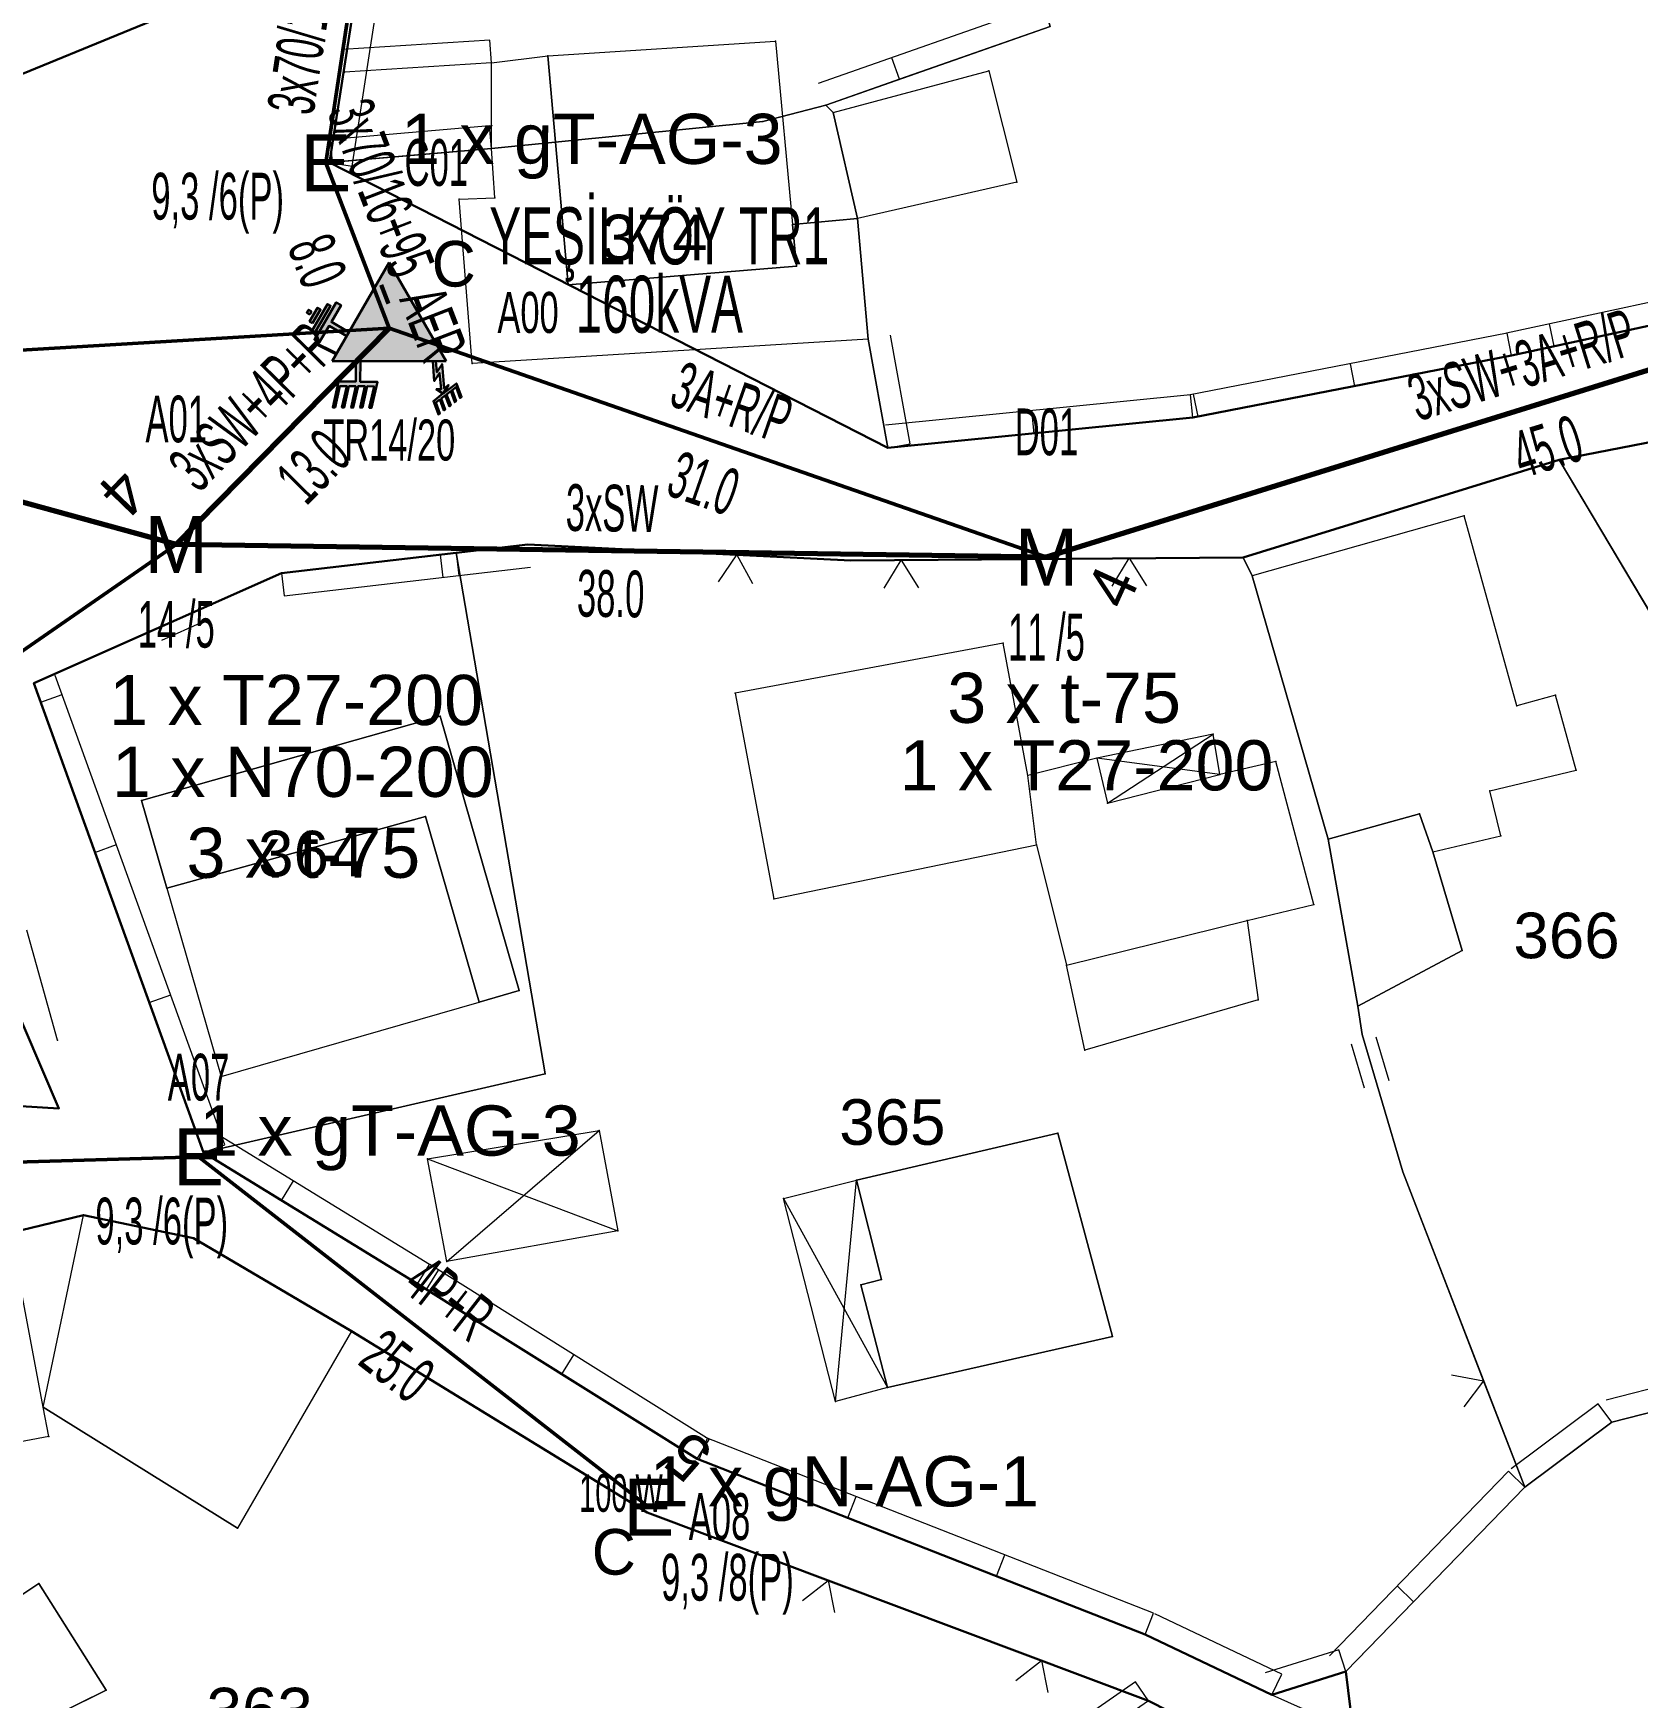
# Model space of a CAD drawing. Header units: millimetres. Extents: x 614452 to 616952, y 4151662 to 4153442.
# Drawn here: x 615632.8 to 615703.1, y 4152404.9 to 4152477.9 of the extents above; entities that cross this region are included whole.
import ezdxf
from ezdxf.enums import TextEntityAlignment as Align
from ezdxf.xclip import XClip

# ---------------------------------------------------------------- set-up
doc = ezdxf.new("R2010")
doc.units = ezdxf.units.MM
doc.header["$XCLIPFRAME"] = 2
for name, color, linetype, lineweight in [('02_ADA_ALN_YENI', 7, 'Continuous', 30), ('03_PARSEL_ALN_ESKI', 18, 'Continuous', 0), ('03_PARSEL_ALN_YENI', 171, 'Continuous', 0), ('03_PARSEL_NO_ESKI', 5, 'Continuous', 0), ('03_PARSEL_SNR_YENI', 5, 'Continuous', 0), ('04_YAPI_ALN_TSCLSIZ', 18, 'Continuous', 0), ('04_YAPI_SNR_TSCL', 232, 'Continuous', 0), ('04_YAPI_SNR_TSCLSZ', 77, 'Continuous', 0), ('06_DETAY_SNR_KROKI', 4, 'Continuous', 0), ('07_SNRTIP_GECERLI', 30, 'Continuous', 0), ('07_SNRTIP_SABIT', 18, 'Continuous', 0), ('DIREK_AG_YENI', 108, 'Continuous', 25), ('DIREK_OG_YENI', 10, 'Continuous', 25), ('HAT_AG_HAVAI_YENI', 3, 'Continuous', 50), ('HAT_OG_HAVAI_YENI', 1, 'Continuous', 70), ('NOKTA_DETAY_YENI', 171, 'Continuous', 0), ('NOKTA_PARSEL_ESKI', 6, 'Continuous', 0), ('NOKTA_PARSEL_YENI', 30, 'Continuous', 0), ('NOKTA_YAPI_TSCL', 232, 'Continuous', 0), ('NOKTA_YAPI_TSCLSIZ', 77, 'Continuous', 0), ('TRAFO_TADILAT_BYSK', 5, 'Continuous', 30), ('TRAFO_YENI', 5, 'Continuous', 30)]:
    doc.layers.add(name, color=color, linetype=linetype, lineweight=lineweight)
doc.layers.add('LAMBA_GUCU', color=4, linetype='Continuous')
doc.layers.add('Unknown_Point_Feature', color=7, linetype='Continuous')
doc.styles.add('Direk', font='B_CAD')
doc.styles.get("Standard").update_dxf_attribs({"font": 'Arial'})

# ---------------------------------------------------------------- blocks, each defined once
blk = doc.blocks.new('YENI_DIREK')
h = blk.add_hatch(color=32)
h.paths.add_polyline_path([(-3.284, -0.505), (-3.068, -0.631), (-2.641, 0.104), (-1.867, -0.346), (-1.767, -0.173), (-2.54, 0.277), (-2.112, 1.011), (-2.328, 1.137)])
h.paths.add_polyline_path([(-3.418, -0.172), (-3.289, -0.248), (-2.572, 0.984), (-2.702, 1.06)])
h.paths.add_polyline_path([(-3.495, 0.292), (-3.366, 0.217), (-3.014, 0.822), (-3.143, 0.897)])
h.paths.add_polyline_path([(-3.411, 0.735), (-3.541, 0.81), (-3.616, 0.681), (-3.487, 0.605)])
h.paths.add_polyline_path([(-1.265, -1.443), (-1.465, -1.443), (-1.471, -2.341), (-2.221, -2.335), (-2.477, -3.47), (-2.377, -3.471), (-2.166, -2.536), (-1.866, -2.538), (-2.077, -3.473), (-1.977, -3.474), (-1.766, -2.539), (-1.466, -2.541), (-1.677, -3.476), (-1.577, -3.477), (-1.366, -2.542), (-1.066, -2.544), (-1.277, -3.479), (-1.177, -3.48), (-0.966, -2.545), (-0.666, -2.547), (-0.877, -3.482), (-0.777, -3.482), (-0.522, -2.348), (-1.271, -2.342)])
at = {"layer": 'TRAFO_YENI'}
for points in [[(2.314, -1.572), (2.083, -1.921), (2.041, -1.443), (1.904, -1.443), (1.976, -2.317), (2.208, -1.963), (2.269, -2.675), (2.061, -2.675), (2.355, -2.866), (2.363, -2.86), (2.604, -2.489), (2.407, -2.628)], [(2.314, -1.572), (2.083, -1.921), (2.041, -1.443), (1.904, -1.443), (1.976, -2.317), (2.208, -1.963), (2.269, -2.675), (2.061, -2.675), (2.356, -2.866), (1.937, -3.191), (2.159, -3.786), (2.219, -3.741), (2.042, -3.262), (2.22, -3.126), (2.398, -3.603), (2.456, -3.559), (2.278, -3.08), (2.456, -2.944), (2.635, -3.424), (2.694, -3.379), (2.513, -2.899), (2.693, -2.762), (2.871, -3.241), (2.931, -3.196), (2.753, -2.717), (2.931, -2.58), (3.108, -3.06), (3.169, -3.013), (2.946, -2.418), (2.363, -2.86), (2.604, -2.489), (2.407, -2.628)], [(2.931, -2.58), (3.108, -3.06), (3.169, -3.013), (2.946, -2.418), (2.363, -2.86), (2.604, -2.489), (2.407, -2.628), (2.314, -1.572), (2.083, -1.921), (2.041, -1.443), (1.904, -1.443), (1.976, -2.317), (2.208, -1.963), (2.269, -2.675), (2.061, -2.675), (2.356, -2.866), (1.937, -3.191), (2.159, -3.786), (2.219, -3.741), (2.042, -3.262), (2.22, -3.126), (2.398, -3.603), (2.456, -3.559), (2.278, -3.08), (2.456, -2.944), (2.635, -3.424), (2.694, -3.379), (2.513, -2.899), (2.693, -2.762), (2.871, -3.241), (2.931, -3.196), (2.753, -2.717)]]:
    blk.add_hatch(color=32, dxfattribs=at).paths.add_polyline_path(points)
at = {"layer": 'TRAFO_TADILAT_BYSK', "color": 32, "flags": 128}
for points in [[(-3.487, 0.605), (-3.411, 0.735), (-3.541, 0.81), (-3.616, 0.681), (-3.487, 0.605)], [(-3.366, 0.217), (-3.014, 0.822), (-3.143, 0.897), (-3.495, 0.292), (-3.366, 0.217)], [(-3.289, -0.248), (-2.572, 0.984), (-2.702, 1.06), (-3.418, -0.172), (-3.289, -0.248)], [(-1.767, -0.173), (-2.54, 0.277), (-2.112, 1.011), (-2.328, 1.137), (-3.284, -0.505), (-3.068, -0.631), (-2.641, 0.104), (-1.867, -0.346), (-1.767, -0.173)], [(-1.265, -1.443), (-1.465, -1.443), (-1.471, -2.341), (-2.221, -2.335), (-2.477, -3.47), (-2.377, -3.471), (-2.166, -2.536), (-1.866, -2.538), (-2.077, -3.473), (-1.977, -3.474), (-1.766, -2.539), (-1.466, -2.541), (-1.677, -3.476), (-1.577, -3.477), (-1.366, -2.542), (-1.066, -2.544), (-1.277, -3.479), (-1.177, -3.48), (-0.966, -2.545), (-0.666, -2.547), (-0.877, -3.482), (-0.777, -3.482), (-0.522, -2.348), (-1.271, -2.342), (-1.265, -1.443)]]:
    blk.add_lwpolyline(points, dxfattribs=at)
at = {"layer": 'TRAFO_YENI', "linetype": 'Continuous'}
for p, q in [((-2.5, -1.443), (0, 2.887)), ((2.5, -1.443), (0, 2.887)), ((-2.5, -1.443), (2.5, -1.443))]:
    blk.add_line(p, q, dxfattribs=at)
at = {"layer": 'TRAFO_YENI', "color": 32, "flags": 128}
blk.add_lwpolyline([(1.904, -1.443), (2.041, -1.443), (2.083, -1.921), (2.314, -1.572), (2.407, -2.628), (2.604, -2.489), (2.363, -2.86), (2.946, -2.418), (3.169, -3.013), (3.108, -3.06), (2.931, -2.58), (2.753, -2.717), (2.931, -3.196), (2.871, -3.241), (2.693, -2.762), (2.513, -2.899), (2.694, -3.379), (2.635, -3.424), (2.456, -2.944), (2.278, -3.08), (2.456, -3.559), (2.398, -3.603), (2.22, -3.126), (2.042, -3.262), (2.219, -3.741), (2.159, -3.786), (1.937, -3.191), (2.356, -2.866), (2.061, -2.675), (2.269, -2.675), (2.208, -1.963), (1.976, -2.317), (1.904, -1.443)], dxfattribs=at)
at = {"layer": 'TRAFO_YENI', "linetype": 'Continuous'}
for points in [[(-2.5, -1.443), (0, -1.443), (0, 2.887)], [(0, -1.443), (0, 2.887), (2.5, -1.443)]]:
    blk.add_solid(points, dxfattribs=at)
blk = doc.blocks.new('fggg')
at = {"layer": '02_ADA_ALN_YENI', "color": 252}
for points in [[(615719.999, 4152468.644, 0), (615697.592, 4152463.791, 0), (615683.625, 4152461.067, 0), (615670.242, 4152459.745, 0), (615645.766, 4152472.255, 0), (615649.16, 4152494.053, 0), (615651.079, 4152508.913, 0), (615651.565, 4152512.278, 0), (615652.233, 4152517.445, 0), (615652.716, 4152523.051, 0), (615653.765, 4152525.838, 0), (615663.686, 4152540.415, 0), (615673.434, 4152538.188, 0), (615690.127, 4152550.379, 0), (615690.127, 4152550.379, 0), (615714.565, 4152564.032, 0)], [(615624.576, 4152534.111, 0), (615634.081, 4152535.655, 0), (615634.081, 4152535.655, 0), (615644.218, 4152549.085, 0), (615649.944, 4152553.063, 0), (615662.136, 4152543.265, 0), (615652.737, 4152529.66, 0), (615648.162, 4152523.697, 0), (615648.441, 4152520.113, 0), (615648.165, 4152514.102, 0), (615647.528, 4152505.333, 0), (615644.888, 4152494.583, 0), (615644.91, 4152494.008, 0), (615643.069, 4152483.084, 0), (615640.597, 4152480.124, 0), (615638.221, 4152478.571, 0), (615630.508, 4152475.411, 0)], [(615690.652, 4152403.466, 0), (615690.328, 4152406.083, 0), (615687.093, 4152405.071, 0), (615681.527, 4152407.713, 0), (615661.89, 4152415.417, 0), (615649.628, 4152423.086, 0), (615640.239, 4152428.84, 0), (615632.801, 4152449.425, 0), (615643.659, 4152454.245, 0), (615651.316, 4152455.136, 0), (615654.464, 4152455.502, 0), (615668.625, 4152454.806, 0), (615685.829, 4152454.937, 0), (615699.681, 4152459.213, 0), (615713.807, 4152461.967, 0)], [(615627.819, 4152444.971, 0), (615633.9, 4152430.775, 0), (615615.319, 4152431.914, 0)], [(615631.769, 4152425.322, 0), (615634.974, 4152426.1, 0), (615639.804, 4152425.082, 0), (615646.734, 4152421.012, 0), (615646.734, 4152421.012, 0), (615659.695, 4152413.065, 0), (615681.673, 4152404.806, 0), (615699.392, 4152395.792, 0), (615706.381, 4152392.057, 0), (615698.407, 4152385.638, 0), (615705.288, 4152363.435, 0), (615709.596, 4152346.868, 0), (615694.569, 4152339.524, 0), (615688.51, 4152336.218, 0), (615673.642, 4152312.089, 0), (615641.708, 4152291.593, 0), (615637.155, 4152272.789, 0), (615624.987, 4152249.288, 0)]]:
    blk.add_polyline3d(points, dxfattribs=at)
at = {"layer": '03_PARSEL_ALN_ESKI', "color": 252}
for p in [(615660.304, 4152468.968), (615645.258, 4152441.953), (615700.305, 4152438.363), (615670.742, 4152430.183)]:
    blk.add_point(p, dxfattribs=at)
at = {"layer": '03_PARSEL_ALN_YENI', "color": 252}
for points in [[(615719.999, 4152468.644, 0), (615697.592, 4152463.791, 0), (615697.592, 4152463.791, 0), (615683.625, 4152461.067, 0), (615670.242, 4152459.745, 0), (615669.388, 4152464.513, 0), (615668.911, 4152469.798, 0), (615667.847, 4152474.446, 0), (615667.526, 4152474.773, 0), (615677.363, 4152478.223, 0)], [(615627.819, 4152444.971, 0), (615633.9, 4152430.775, 0), (615615.319, 4152431.914, 0)]]:
    blk.add_polyline3d(points, dxfattribs=at)
for points in [[(615671.932, 4152493.581, 0), (615672.585, 4152490.558, 0), (615675.984, 4152482.979, 0), (615677.363, 4152478.223, 0), (615667.526, 4152474.773, 0), (615664.771, 4152474.053, 0), (615652.872, 4152472.868, 0), (615645.766, 4152472.255, 0), (615649.16, 4152494.053, 0), (615651.079, 4152508.913, 0), (615651.565, 4152512.278, 0), (615666.224, 4152507.433, 0), (615667.639, 4152504.967, 0), (615671.932, 4152493.581, 0)], [(615616.94, 4152486.214, 0), (615633.763, 4152491.246, 0), (615644.888, 4152494.583, 0), (615644.91, 4152494.008, 0), (615643.069, 4152483.084, 0), (615640.597, 4152480.124, 0), (615638.221, 4152478.571, 0), (615630.508, 4152475.411, 0), (615625.198, 4152473.12, 0), (615621.283, 4152471.455, 0), (615620.733, 4152472.993, 0), (615618.068, 4152481.794, 0), (615616.94, 4152486.214, 0)], [(615652.872, 4152472.868, 0), (615664.771, 4152474.053, 0), (615667.526, 4152474.773, 0), (615667.847, 4152474.446, 0), (615668.911, 4152469.798, 0), (615669.388, 4152464.513, 0), (615670.242, 4152459.745, 0), (615645.766, 4152472.255, 0), (615652.872, 4152472.868, 0)], [(615685.829, 4152454.937, 0), (615699.681, 4152459.213, 0), (615713.807, 4152461.967, 0), (615714.451, 4152455.996, 0), (615714.938, 4152452.365, 0), (615715.224, 4152445.931, 0), (615715.747, 4152441.881, 0), (615717.507, 4152420.984, 0), (615701.991, 4152417.017, 0), (615698.177, 4152414.171, 0), (615692.826, 4152427.995, 0), (615691.045, 4152434.021, 0), (615690.862, 4152435.262, 0), (615689.556, 4152442.584, 0), (615686.226, 4152454.131, 0), (615685.829, 4152454.937, 0)], [(615655.227, 4152432.295, 0), (615640.239, 4152428.84, 0), (615632.801, 4152449.425, 0), (615643.659, 4152454.245, 0), (615651.316, 4152455.136, 0), (615655.227, 4152432.295, 0)], [(615668.625, 4152454.806, 0), (615685.829, 4152454.937, 0), (615686.226, 4152454.131, 0), (615689.556, 4152442.584, 0), (615690.862, 4152435.262, 0), (615691.045, 4152434.021, 0), (615692.826, 4152427.995, 0), (615698.177, 4152414.171, 0), (615690.328, 4152406.083, 0), (615687.093, 4152405.071, 0), (615681.527, 4152407.713, 0), (615661.89, 4152415.417, 0), (615649.628, 4152423.086, 0), (615640.239, 4152428.84, 0), (615655.227, 4152432.295, 0), (615651.316, 4152455.136, 0), (615654.464, 4152455.502, 0), (615668.625, 4152454.806, 0)], [(615651.396, 4152382.346, 0), (615631.145, 4152394.723, 0), (615626.274, 4152400.485, 0), (615623.992, 4152404.056, 0), (615622.315, 4152406.282, 0), (615620.116, 4152413.116, 0), (615619.872, 4152414.177, 0), (615619.201, 4152421.428, 0), (615618.786, 4152422.962, 0), (615618.221, 4152426.561, 0), (615621.149, 4152423.314, 0), (615631.769, 4152425.322, 0), (615634.974, 4152426.1, 0), (615639.804, 4152425.082, 0), (615646.734, 4152421.012, 0), (615659.695, 4152413.065, 0), (615681.673, 4152404.806, 0), (615665.731, 4152393.759, 0), (615651.396, 4152382.346, 0)], [(615767.863, 4152371.646, 0), (615748.62, 4152379.494, 0), (615727.683, 4152390.422, 0), (615719.236, 4152393.699, 0), (615711.923, 4152394.33, 0), (615700.603, 4152398.979, 0), (615690.652, 4152403.466, 0), (615690.328, 4152406.083, 0), (615698.177, 4152414.171, 0), (615701.991, 4152417.017, 0), (615717.507, 4152420.984, 0), (615725.884, 4152423.171, 0), (615732.161, 4152423.386, 0), (615739.695, 4152423.645, 0), (615749.878, 4152421.024, 0), (615753.173, 4152419.849, 0), (615767.838, 4152420.401, 0), (615768.376, 4152397.336, 0), (615775.994, 4152373.46, 0), (615767.863, 4152371.646, 0)]]:
    blk.add_polyline3d(points, close=True, dxfattribs=at)
at = {"layer": '03_PARSEL_SNR_YENI', "color": 252}
for p, q in [((615677.032, 4152479.167, 0.953), (615667.195, 4152475.717, 0.953)), ((615677.363, 4152478.223, 0.953), (615670.757, 4152475.906, 0.953)), ((615670.757, 4152475.906, 0.953), (615670.427, 4152476.85, 0.953)), ((615670.757, 4152475.906, 0.953), (615667.526, 4152474.773, 0.953)), ((615652.786, 4152473.864, 0.953), (615645.68, 4152473.251, 0.953)), ((615652.872, 4152472.868, 0.953), (615652.786, 4152473.864, 0.953)), ((615645.898, 4152472.266, 0.953), (615645.812, 4152473.263, 0.953)), ((615652.872, 4152472.868, 0.953), (615645.898, 4152472.266, 0.953)), ((615645.898, 4152472.266, 0.953), (615645.766, 4152472.255, 0.953)), ((615670.242, 4152459.745, 0.953), (615669.388, 4152464.513, 0.953)), ((615671.226, 4152459.921, 0.953), (615670.372, 4152464.689, 0.953)), ((615670.242, 4152459.745, 0.953), (615671.226, 4152459.921, 0.953)), ((615691.045, 4152434.021, 0.953), (615690.862, 4152435.262, 0.953)), ((615681.103, 4152405.628, 0.953), (615665.161, 4152394.581, 0.953)), ((615681.673, 4152404.806, 0.953), (615681.103, 4152405.628, 0.953)), ((615687.093, 4152405.071, 0.953), (615690.652, 4152403.466, 0.953))]:
    blk.add_line(p, q, dxfattribs=at)
for p in [(615667.526, 4152474.773, 646.336), (615652.872, 4152472.868, 645.814), (615645.766, 4152472.255, 645.697), (615669.388, 4152464.513, 645.545), (615670.242, 4152459.745, 642.768), (615690.862, 4152435.262, 636.372), (615691.045, 4152434.021, 634.968), (615687.093, 4152405.071, 630.093)]:
    blk.add_point(p, dxfattribs=at)
at = {"layer": '04_YAPI_ALN_TSCLSIZ', "color": 252}
for points in [[(615656.224, 4152466.888, 0), (615655.341, 4152476.939, 0), (615665.319, 4152477.579, 0), (615666.074, 4152469.532, 0), (615666.245, 4152467.703, 0), (615656.224, 4152466.888, 0)], [(615668.911, 4152469.798, 0), (615669.388, 4152464.513, 0), (615652.026, 4152463.445, 0), (615651.457, 4152470.648, 0), (615653.018, 4152470.705, 0), (615652.872, 4152472.868, 0), (615652.865, 4152476.622, 0), (615655.341, 4152476.939, 0), (615656.224, 4152466.888, 0), (615666.245, 4152467.703, 0), (615666.074, 4152469.532, 0), (615668.911, 4152469.798, 0)], [(615667.847, 4152474.446, 0), (615674.674, 4152476.272, 0), (615675.903, 4152471.389, 0), (615668.911, 4152469.798, 0), (615667.847, 4152474.446, 0)], [(615715.224, 4152445.931, 0), (615708.546, 4152444.345, 0), (615699.681, 4152459.213, 0), (615713.807, 4152461.967, 0), (615714.451, 4152455.996, 0), (615714.938, 4152452.365, 0), (615715.224, 4152445.931, 0)], [(615637.524, 4152444.283, 0), (615650.612, 4152447.974, 0), (615654.075, 4152435.944, 0), (615652.323, 4152435.44, 0), (615649.967, 4152443.584, 0), (615638.633, 4152440.431, 0), (615637.524, 4152444.283, 0)], [(615694.151, 4152442.022, 0), (615695.43, 4152437.701, 0), (615690.862, 4152435.262, 0), (615689.556, 4152442.584, 0), (615693.562, 4152443.689, 0), (615694.151, 4152442.022, 0)], [(615686.484, 4152435.541, 0), (615678.885, 4152433.332, 0), (615678.089, 4152437.053, 0), (615686.007, 4152439.014, 0), (615686.484, 4152435.541, 0)], [(615680.103, 4152420.782, 0), (615670.235, 4152418.536, 0), (615669.057, 4152423.042, 0), (615669.967, 4152423.27, 0), (615668.871, 4152427.636, 0), (615677.699, 4152429.692, 0), (615680.103, 4152420.782, 0)], [(615639.804, 4152425.082, 0), (615646.734, 4152421.012, 0), (615641.732, 4152412.38, 0), (615633.215, 4152417.674, 0), (615634.974, 4152426.1, 0), (615639.804, 4152425.082, 0)], [(615626.274, 4152400.485, 0), (615624.214, 4152404.104, 0), (615633.024, 4152409.947, 0), (615635.967, 4152405.265, 0), (615626.274, 4152400.485, 0)]]:
    blk.add_polyline3d(points, close=True, dxfattribs=at)
at = {"layer": '04_YAPI_SNR_TSCL', "color": 252}
for p, q in [((615695.521, 4152456.758, 642.044), (615686.226, 4152454.131, 641.011)), ((615697.827, 4152448.427, 641.537), (615695.521, 4152456.758, 642.044)), ((615686.226, 4152454.131, 641.011), (615689.556, 4152442.584, 641.337)), ((615675.304, 4152451.186, 642.181), (615663.557, 4152448.993, 641.984)), ((615676.389, 4152445.375, 639.109), (615675.304, 4152451.186, 642.181)), ((615663.557, 4152448.993, 641.984), (615665.242, 4152439.967, 642.123)), ((615699.52, 4152448.896, 646.09), (615697.827, 4152448.427, 641.537)), ((615700.428, 4152445.616, 641.838), (615699.52, 4152448.896, 646.09)), ((615679.406, 4152446.14, 639.936), (615676.389, 4152445.375, 639.109)), ((615679.406, 4152446.14, 639.936), (615679.886, 4152444.17, 641.737)), ((615676.774, 4152442.335, 640.04), (615676.389, 4152445.375, 639.109)), ((615679.886, 4152444.17, 641.737), (615684.81, 4152445.421, 641.236)), ((615687.267, 4152445.995, 639.897), (615684.81, 4152445.421, 641.236)), ((615688.924, 4152439.726, 640.793), (615687.267, 4152445.995, 639.897)), ((615696.648, 4152444.708, 640.871), (615700.428, 4152445.616, 641.838)), ((615697.122, 4152442.736, 639.003), (615696.648, 4152444.708, 640.871)), ((615638.633, 4152440.431, 641.449), (615649.967, 4152443.584, 642.143)), ((615649.967, 4152443.584, 642.143), (615652.323, 4152435.44, 640.156)), ((615693.562, 4152443.689, 641.684), (615689.556, 4152442.584, 641.337)), ((615694.151, 4152442.022, 641.645), (615693.562, 4152443.689, 641.684)), ((615694.151, 4152442.022, 641.645), (615697.122, 4152442.736, 639.003)), ((615665.242, 4152439.967, 642.123), (615676.774, 4152442.335, 640.04)), ((615676.774, 4152442.335, 640.04), (615678.089, 4152437.053, 640.602)), ((615638.633, 4152440.431, 642.247), (615641.008, 4152432.182, 637.969)), ((615686.007, 4152439.014, 637.506), (615688.924, 4152439.726, 640.793)), ((615678.089, 4152437.053, 640.602), (615686.007, 4152439.014, 637.506)), ((615641.008, 4152432.182, 637.969), (615652.323, 4152435.44, 639.25)), ((615633.215, 4152417.674), (615631.769, 4152425.322, 638.558)), ((615633.457, 4152416.397, 639.371), (615622.679, 4152414.359, 636.567))]:
    blk.add_line(p, q, dxfattribs=at)
at = {"layer": '04_YAPI_SNR_TSCLSZ', "color": 252}
for p, q in [((615655.341, 4152476.939, 646.543), (615665.319, 4152477.579, 648.666)), ((615665.319, 4152477.579, 648.666), (615666.074, 4152469.532, 645.374)), ((615652.865, 4152476.622, 646.404), (615655.341, 4152476.939, 646.543)), ((615656.224, 4152466.888, 645.411), (615655.341, 4152476.939, 646.543)), ((615652.872, 4152472.868, 645.814), (615652.865, 4152476.622, 646.404)), ((615667.847, 4152474.446, 650.202), (615674.674, 4152476.272, 645.749)), ((615674.674, 4152476.272, 645.749), (615675.903, 4152471.389, 644.864)), ((615668.911, 4152469.798, 648.014), (615667.847, 4152474.446, 650.202)), ((615653.018, 4152470.705, 645.516), (615652.872, 4152472.868, 645.814)), ((615675.903, 4152471.389, 644.864), (615668.911, 4152469.798, 648.014)), ((615651.457, 4152470.648, 645.95), (615653.018, 4152470.705, 645.516)), ((615652.026, 4152463.445, 642.945), (615651.457, 4152470.648, 645.95)), ((615668.911, 4152469.798, 648.014), (615666.074, 4152469.532, 645.984)), ((615666.074, 4152469.532, 648.666), (615666.245, 4152467.703, 645.374)), ((615668.911, 4152469.798, 648.014), (615669.388, 4152464.513, 645.545)), ((615666.245, 4152467.703, 645.374), (615656.224, 4152466.888, 645.411)), ((615669.388, 4152464.513, 645.545), (615652.026, 4152463.445, 642.945)), ((615713.807, 4152461.967, 641.517), (615699.681, 4152459.213, 641.722)), ((615699.681, 4152459.213, 641.722), (615708.546, 4152444.345, 638.691)), ((615650.612, 4152447.974, 640.119), (615637.524, 4152444.283, 642.247)), ((615654.075, 4152435.944, 639.25), (615650.612, 4152447.974, 640.119)), ((615684.51, 4152447.193, 639.918), (615679.406, 4152446.14, 639.936)), ((615679.886, 4152444.17, 641.737), (615684.51, 4152447.193, 639.918)), ((615684.81, 4152445.421, 641.236), (615684.51, 4152447.193, 639.918)), ((615684.81, 4152445.421, 641.236), (615679.406, 4152446.14, 639.936)), ((615637.524, 4152444.283, 642.247), (615638.633, 4152440.431, 637.969)), ((615689.556, 4152442.584, 641.337), (615690.862, 4152435.262, 636.372)), ((615695.43, 4152437.701, 636.966), (615694.151, 4152442.022, 641.645)), ((615686.007, 4152439.014, 637.506), (615686.484, 4152435.541, 636.76)), ((615690.862, 4152435.262, 636.372), (615695.43, 4152437.701, 636.966)), ((615678.885, 4152433.332, 640.6), (615678.089, 4152437.053, 640.602)), ((615652.323, 4152435.44, 637.969), (615654.075, 4152435.944, 639.25)), ((615686.484, 4152435.541, 636.76), (615678.885, 4152433.332, 640.6)), ((615650.058, 4152428.569, 639.718), (615657.587, 4152429.808, 640.201)), ((615650.914, 4152424.07, 637.255), (615657.587, 4152429.808, 640.201)), ((615657.587, 4152429.808, 640.201), (615658.402, 4152425.414, 636.169)), ((615677.699, 4152429.692, 635.964), (615668.871, 4152427.636, 635.925)), ((615680.103, 4152420.782, 634.943), (615677.699, 4152429.692, 635.964)), ((615650.058, 4152428.569, 639.718), (615658.402, 4152425.414, 636.169)), ((615650.914, 4152424.07, 637.255), (615650.058, 4152428.569, 639.718)), ((615665.671, 4152426.833, 635.102), (615668.871, 4152427.636, 635.925)), ((615667.957, 4152417.93, 634.504), (615668.871, 4152427.636, 635.925)), ((615668.871, 4152427.636, 635.925), (615669.967, 4152423.27, 637.013)), ((615667.957, 4152417.93, 634.504), (615665.671, 4152426.833, 635.102)), ((615665.671, 4152426.833, 635.102), (615670.235, 4152418.536, 635.804)), ((615633.215, 4152417.674), (615634.974, 4152426.1, 637.921)), ((615634.974, 4152426.1, 637.921), (615639.804, 4152425.082, 638.78)), ((615639.804, 4152425.082, 638.78), (615646.734, 4152421.012, 636.028)), ((615658.402, 4152425.414, 636.169), (615650.914, 4152424.07, 637.255)), ((615669.967, 4152423.27, 637.013), (615669.057, 4152423.042, 636.228)), ((615669.057, 4152423.042, 636.228), (615670.235, 4152418.536, 635.804)), ((615646.734, 4152421.012, 636.028), (615641.732, 4152412.38, 636.139)), ((615670.235, 4152418.536, 635.804), (615680.103, 4152420.782, 634.943)), ((615670.235, 4152418.536, 635.804), (615667.957, 4152417.93, 634.504)), ((615633.215, 4152417.674), (615641.732, 4152412.38, 636.139)), ((615633.457, 4152416.397, 639.371), (615633.215, 4152417.674)), ((615633.024, 4152409.947, 636.479), (615624.214, 4152404.104, 636.764)), ((615635.967, 4152405.265, 636.096), (615633.024, 4152409.947, 636.479)), ((615626.274, 4152400.485, 639.776), (615635.967, 4152405.265, 636.096))]:
    blk.add_line(p, q, dxfattribs=at)
at = {"layer": '06_DETAY_SNR_KROKI', "color": 252}
for p, q in [((615646.754, 4152472.101, 0.953), (615650.148, 4152493.899, 0.953)), ((615645.766, 4152472.255, 0.953), (615646.843, 4152479.172, 0.953)), ((615652.802, 4152477.62, 0.953), (615646.352, 4152477.212, 0.953)), ((615652.865, 4152476.622, 0.953), (615652.802, 4152477.62, 0.953)), ((615652.865, 4152476.622, 0.953), (615646.415, 4152476.214, 0.953)), ((615645.766, 4152472.255, 0.953), (615646.754, 4152472.101, 0.953)), ((615719.787, 4152469.621, 0.953), (615697.38, 4152464.768, 0.953)), ((615699.475, 4152464.199, 0.953), (615699.263, 4152465.176, 0.953)), ((615706.316, 4152465.681, 0.953), (615699.475, 4152464.199, 0.953)), ((615697.401, 4152464.773, 0.953), (615683.434, 4152462.049, 0.953)), ((615697.592, 4152463.791, 0.953), (615697.401, 4152464.773, 0.953)), ((615697.592, 4152463.791, 0.953), (615690.721, 4152462.451, 0.953)), ((615699.475, 4152464.199, 0.953), (615697.592, 4152463.791, 0.953)), ((615690.721, 4152462.451, 0.953), (615690.53, 4152463.433, 0.953)), ((615683.851, 4152461.111, 0.953), (615683.659, 4152462.093, 0.953)), ((615690.721, 4152462.451, 0.953), (615683.851, 4152461.111, 0.953)), ((615683.527, 4152462.062, 0.953), (615670.144, 4152460.74, 0.953)), ((615676.659, 4152460.379, 0.953), (615676.561, 4152461.374, 0.953)), ((615683.625, 4152461.067, 0.953), (615683.527, 4152462.062, 0.953)), ((615683.625, 4152461.067, 0.953), (615676.659, 4152460.379, 0.953)), ((615683.851, 4152461.111, 0.953), (615683.625, 4152461.067, 0.953)), ((615676.659, 4152460.379, 0.953), (615670.242, 4152459.745, 0.953)), ((615643.659, 4152454.245, 0.953), (615650.612, 4152455.054, 0.953)), ((615650.612, 4152455.054, 0.953), (615651.316, 4152455.136, 0.953)), ((615650.612, 4152455.054, 0.953), (615650.728, 4152454.061, 0.953)), ((615651.316, 4152455.136, 0.953), (615654.464, 4152455.502, 0.953)), ((615651.316, 4152455.136, 0.953), (615651.431, 4152454.142, 0.953)), ((615658.637, 4152455.297, 0.953), (615654.464, 4152455.502, 0.953)), ((615663.631, 4152455.051, 0.953), (615658.637, 4152455.297, 0.953)), ((615662.822, 4152453.871, 0.953), (615663.631, 4152455.051, 0.953)), ((615668.625, 4152454.806, 0.953), (615663.631, 4152455.051, 0.953)), ((615663.631, 4152455.051, 0.953), (615664.32, 4152453.797, 0.953)), ((615670.829, 4152454.823, 0.953), (615668.625, 4152454.806, 0.953)), ((615670.089, 4152453.598, 0.953), (615670.829, 4152454.823, 0.953)), ((615675.829, 4152454.861, 0.953), (615670.829, 4152454.823, 0.953)), ((615670.829, 4152454.823, 0.953), (615671.589, 4152453.61, 0.953)), ((615680.829, 4152454.899, 0.953), (615675.829, 4152454.861, 0.953)), ((615680.088, 4152453.675, 0.953), (615680.829, 4152454.899, 0.953)), ((615685.829, 4152454.937, 0.953), (615680.829, 4152454.899, 0.953)), ((615680.829, 4152454.899, 0.953), (615681.588, 4152453.686, 0.953)), ((615643.659, 4152454.245, 0.953), (615639.089, 4152452.216, 0.953)), ((615643.659, 4152454.245, 0.953), (615643.775, 4152453.252, 0.953)), ((615643.775, 4152453.252, 0.953), (615651.431, 4152454.142, 0.953)), ((615651.431, 4152454.142, 0.953), (615654.58, 4152454.509, 0.953)), ((615639.089, 4152452.216, 0.953), (615632.801, 4152449.425, 0.953)), ((615640.231, 4152452.108, 0.953), (615638.403, 4152451.296, 0.953)), ((615641.179, 4152429.18, 0.953), (615633.741, 4152449.765, 0.953)), ((615633.103, 4152448.59, 0.953), (615632.801, 4152449.425, 0.953)), ((615633.103, 4152448.59, 0.953), (615634.043, 4152448.93, 0.953)), ((615635.481, 4152442.007, 0.953), (615633.103, 4152448.59, 0.953)), ((615635.481, 4152442.007, 0.953), (615636.422, 4152442.347, 0.953)), ((615637.86, 4152435.423, 0.953), (615635.481, 4152442.007, 0.953)), ((615633.842, 4152433.776, 0.953), (615632.488, 4152438.589, 0.953)), ((615637.86, 4152435.423, 0.953), (615638.801, 4152435.763, 0.953)), ((615640.239, 4152428.84, 0.953), (615637.86, 4152435.423, 0.953)), ((615691.409, 4152432.79, 0.953), (615691.045, 4152434.021, 0.953)), ((615692.232, 4152431.99, 0.953), (615691.665, 4152433.908, 0.953)), ((615691.153, 4152431.672, 0.953), (615690.586, 4152433.589, 0.953)), ((615692.826, 4152427.995, 0.953), (615691.409, 4152432.79, 0.953)), ((615650.151, 4152423.939, 0.953), (615640.762, 4152429.693, 0.953)), ((615640.239, 4152428.84, 0.953), (615641.179, 4152429.18, 0.953)), ((615643.66, 4152426.744, 0.953), (615640.239, 4152428.84, 0.953)), ((615694.567, 4152423.497, 0.953), (615692.826, 4152427.995, 0.953)), ((615643.66, 4152426.744, 0.953), (615644.182, 4152427.596, 0.953)), ((615649.628, 4152423.086, 0.953), (615643.66, 4152426.744, 0.953)), ((615649.628, 4152423.086, 0.953), (615650.151, 4152423.939, 0.953)), ((615650.02, 4152422.841, 0.953), (615650.551, 4152423.688, 0.953)), ((615662.42, 4152416.265, 0.953), (615650.158, 4152423.934, 0.953)), ((615696.372, 4152418.834, 0.953), (615694.567, 4152423.497, 0.953)), ((615650.02, 4152422.841, 0.953), (615649.628, 4152423.086, 0.953)), ((615655.955, 4152419.129, 0.953), (615650.02, 4152422.841, 0.953)), ((615717.259, 4152421.953, 0.953), (615701.743, 4152417.986, 0.953)), ((615655.955, 4152419.129, 0.953), (615656.485, 4152419.977, 0.953)), ((615661.89, 4152415.417, 0.953), (615655.955, 4152419.129, 0.953)), ((615694.965, 4152419.093, 0.953), (615696.372, 4152418.834, 0.953)), ((615696.372, 4152418.834, 0.953), (615695.506, 4152417.694, 0.953)), ((615698.177, 4152414.171, 0.953), (615696.372, 4152418.834, 0.953)), ((615701.393, 4152417.818, 0.953), (615697.579, 4152414.972, 0.953)), ((615701.991, 4152417.017, 0.953), (615701.393, 4152417.818, 0.953)), ((615701.991, 4152417.017, 0.953), (615698.177, 4152414.171, 0.953)), ((615703.943, 4152417.516, 0.953), (615701.991, 4152417.017, 0.953)), ((615661.89, 4152415.417, 0.953), (615662.42, 4152416.265, 0.953)), ((615661.978, 4152415.383, 0.953), (615662.343, 4152416.314, 0.953)), ((615681.892, 4152408.644, 0.953), (615662.255, 4152416.348, 0.953)), ((615661.978, 4152415.383, 0.953), (615661.89, 4152415.417, 0.953)), ((615668.494, 4152412.826, 0.953), (615661.978, 4152415.383, 0.953)), ((615697.459, 4152414.867, 0.953), (615689.61, 4152406.779, 0.953)), ((615698.177, 4152414.171, 0.953), (615697.459, 4152414.867, 0.953)), ((615698.177, 4152414.171, 0.953), (615693.302, 4152409.148, 0.953)), ((615668.494, 4152412.826, 0.953), (615668.859, 4152413.757, 0.953)), ((615662.951, 4152411.841, 0.953), (615659.695, 4152413.065, 0.953)), ((615675.011, 4152410.27, 0.953), (615668.494, 4152412.826, 0.953)), ((615667.632, 4152410.083, 0.953), (615662.951, 4152411.841, 0.953)), ((615675.011, 4152410.27, 0.953), (615675.376, 4152411.2, 0.953)), ((615681.527, 4152407.713, 0.953), (615675.011, 4152410.27, 0.953)), ((615666.501, 4152409.205, 0.953), (615667.632, 4152410.083, 0.953)), ((615672.312, 4152408.324, 0.953), (615667.632, 4152410.083, 0.953)), ((615667.632, 4152410.083, 0.953), (615667.905, 4152408.678, 0.953)), ((615693.302, 4152409.148, 0.953), (615692.584, 4152409.844, 0.953)), ((615693.302, 4152409.148, 0.953), (615690.328, 4152406.083, 0.953)), ((615676.993, 4152406.565, 0.953), (615672.312, 4152408.324, 0.953)), ((615681.527, 4152407.713, 0.953), (615681.892, 4152408.644, 0.953)), ((615687.522, 4152405.974, 0.953), (615681.956, 4152408.616, 0.953)), ((615687.093, 4152405.071, 0.953), (615681.527, 4152407.713, 0.953)), ((615690.029, 4152407.037, 0.953), (615686.794, 4152406.025, 0.953)), ((615690.328, 4152406.083, 0.953), (615690.029, 4152407.037, 0.953)), ((615675.862, 4152405.688, 0.953), (615676.993, 4152406.565, 0.953)), ((615681.673, 4152404.806, 0.953), (615676.993, 4152406.565, 0.953)), ((615676.993, 4152406.565, 0.953), (615677.266, 4152405.16, 0.953)), ((615690.328, 4152406.083, 0.953), (615687.093, 4152405.071, 0.953)), ((615687.093, 4152405.071, 0.953), (615687.522, 4152405.974, 0.953))]:
    blk.add_line(p, q, dxfattribs=at)
for p in [(615646.415, 4152476.214, 646.108), (615652.865, 4152476.622, 646.404), (615645.766, 4152472.255, 645.697), (615697.592, 4152463.791, 642.094), (615697.592, 4152463.791, 642.094), (615683.625, 4152461.067, 642.34), (615683.625, 4152461.067, 642.34), (615670.242, 4152459.745, 642.768), (615651.316, 4152455.136, 643.541), (615651.316, 4152455.136, 644.287), (615654.464, 4152455.502, 643.541), (615654.464, 4152455.502, 643.541), (615668.625, 4152454.806, 642.761), (615668.625, 4152454.806, 642.761), (615685.829, 4152454.937, 642.562), (615643.659, 4152454.245, 644.287), (615643.659, 4152454.245, 644.287), (615632.801, 4152449.425, 644.324), (615632.801, 4152449.425, 644.324), (615633.842, 4152433.776, 638.1), (615691.045, 4152434.021, 634.968), (615640.239, 4152428.84, 637.435), (615640.239, 4152428.84, 637.435), (615692.826, 4152427.995, 634.286), (615692.826, 4152427.995, 634.286), (615649.628, 4152423.086, 636.079), (615649.628, 4152423.086, 636.079), (615701.991, 4152417.017, 633.302), (615701.991, 4152417.017, 633.302), (615661.89, 4152415.417, 633.839), (615661.89, 4152415.417, 633.839), (615698.177, 4152414.171, 631.226), (615698.177, 4152414.171, 631.226), (615698.177, 4152414.171, 631.226), (615659.695, 4152413.065, 635.376), (615681.527, 4152407.713, 631.369), (615681.527, 4152407.713, 631.369), (615690.328, 4152406.083, 630.05), (615690.328, 4152406.083, 630.05), (615687.093, 4152405.071, 630.093), (615687.093, 4152405.071, 630.093)]:
    blk.add_point(p, dxfattribs=at)
at = {"layer": '07_SNRTIP_GECERLI', "color": 252}
for points in [[(615630.508, 4152475.411, 646.825), (615638.221, 4152478.571, 0), (615640.597, 4152480.124, 0)], [(615652.872, 4152472.868, 645.814), (615664.771, 4152474.053, 0), (615667.526, 4152474.773, 646.336)], [(615667.847, 4152474.446, 650.202), (615667.526, 4152474.773, 646.336)], [(615645.766, 4152472.255, 645.697), (615670.242, 4152459.745, 642.768)], [(615685.829, 4152454.937, 640.833), (615699.681, 4152459.213, 641.722)], [(615655.227, 4152432.295, 0), (615651.316, 4152455.136, 643.758)], [(615619.721, 4152448.67, 643.305), (615627.819, 4152444.971, 0), (615633.9, 4152430.775, 0)], [(615640.239, 4152428.84, 637.435), (615655.227, 4152432.295, 0)], [(615633.9, 4152430.775, 0), (615615.319, 4152431.914, 0), (615600.094, 4152428.936, 0)], [(615690.652, 4152403.466, 0), (615690.328, 4152406.083, 630.05)]]:
    blk.add_polyline3d(points, dxfattribs=at)
at = {"layer": '07_SNRTIP_SABIT', "color": 252}
for points in [[(615645.766, 4152472.255, 645.697), (615649.16, 4152494.053, 649.615), (615651.079, 4152508.913, 650.687), (615651.565, 4152512.278, 650.687)], [(615667.526, 4152474.773, 646.336), (615677.363, 4152478.223, 647.863), (615675.984, 4152482.979, 647.705), (615672.585, 4152490.558, 649.564)], [(615667.847, 4152474.446, 650.202), (615668.911, 4152469.798, 648.014), (615669.388, 4152464.513, 645.545), (615670.242, 4152459.745, 642.768)], [(615645.766, 4152472.255, 645.697), (615652.872, 4152472.868, 645.814)], [(615670.242, 4152459.745, 642.768), (615683.625, 4152461.067, 642.34), (615697.592, 4152463.791, 642.094), (615719.999, 4152468.644, 641.781)], [(615699.681, 4152459.213, 641.722), (615713.807, 4152461.967, 641.517)], [(615632.801, 4152449.425, 644.324), (615643.659, 4152454.245, 644.287), (615651.316, 4152455.136, 644.287)], [(615651.316, 4152455.136, 0), (615654.464, 4152455.502, 643.541), (615668.625, 4152454.806, 642.761), (615685.829, 4152454.937, 642.562)], [(615698.177, 4152414.171, 631.226), (615692.826, 4152427.995, 634.286), (615691.045, 4152434.021, 634.968), (615690.862, 4152435.262, 636.372), (615689.556, 4152442.584, 641.337), (615686.226, 4152454.131, 641.011), (615685.829, 4152454.937, 642.562)], [(615632.801, 4152449.425, 644.324), (615640.239, 4152428.84, 637.435)], [(615640.239, 4152428.84, 637.435), (615649.628, 4152423.086, 636.079), (615661.89, 4152415.417, 633.839), (615681.527, 4152407.713, 631.369), (615687.093, 4152405.071, 630.093), (615690.328, 4152406.083, 630.05)], [(615618.221, 4152426.561, 638.616), (615621.149, 4152423.314, 637.662), (615631.769, 4152425.322, 638.558), (615634.974, 4152426.1, 637.921), (615639.804, 4152425.082, 638.78), (615646.734, 4152421.012, 636.028), (615659.695, 4152413.065, 635.376), (615681.673, 4152404.806, 631.497)], [(615717.507, 4152420.984, 631.297), (615701.991, 4152417.017, 633.302), (615698.177, 4152414.171, 631.226)], [(615690.328, 4152406.083, 630.05), (615698.177, 4152414.171, 631.226)]]:
    blk.add_polyline3d(points, dxfattribs=at)
at = {"layer": 'NOKTA_DETAY_YENI', "color": 252}
for p in [(615646.415, 4152476.214, 646.108), (615633.842, 4152433.776, 638.1)]:
    blk.add_point(p, dxfattribs=at)
at = {"layer": 'NOKTA_PARSEL_ESKI', "color": 252}
for p in [(615664.771, 4152474.053), (615655.227, 4152432.295), (615633.9, 4152430.775)]:
    blk.add_point(p, dxfattribs=at)
at = {"layer": 'NOKTA_PARSEL_YENI', "color": 252}
for p in [(615667.526, 4152474.773, 646.336), (615667.847, 4152474.446, 650.202), (615652.872, 4152472.868, 645.814), (615645.766, 4152472.255, 645.697), (615668.911, 4152469.798, 648.014), (615669.388, 4152464.513, 645.545), (615697.592, 4152463.791, 642.094), (615683.625, 4152461.067, 642.34), (615670.242, 4152459.745, 642.768), (615699.681, 4152459.213, 641.722), (615651.316, 4152455.136), (615654.464, 4152455.502, 643.541), (615668.625, 4152454.806, 642.761), (615685.829, 4152454.937, 642.562), (615643.659, 4152454.245, 644.287), (615686.226, 4152454.131, 641.011), (615632.801, 4152449.425, 644.324), (615689.556, 4152442.584, 641.337), (615690.862, 4152435.262, 636.372), (615691.045, 4152434.021, 634.968), (615640.239, 4152428.84, 637.435), (615692.826, 4152427.995, 634.286), (615634.974, 4152426.1, 637.921), (615639.804, 4152425.082, 638.78), (615649.628, 4152423.086, 636.079), (615646.734, 4152421.012, 636.028), (615701.991, 4152417.017, 633.302), (615661.89, 4152415.417, 633.839), (615698.177, 4152414.171, 631.226), (615659.695, 4152413.065, 635.376), (615681.527, 4152407.713, 631.369), (615690.328, 4152406.083, 630.05), (615687.093, 4152405.071, 630.093)]:
    blk.add_point(p, dxfattribs=at)
at = {"layer": 'NOKTA_YAPI_TSCL', "color": 252}
for p in [(615695.521, 4152456.758, 642.044), (615675.304, 4152451.186, 642.181), (615663.557, 4152448.993), (615697.827, 4152448.427), (615699.52, 4152448.896, 646.09), (615679.406, 4152446.14, 639.936), (615676.389, 4152445.375, 639.109), (615684.81, 4152445.421, 641.236), (615687.267, 4152445.995, 639.897), (615700.428, 4152445.616, 641.838), (615696.648, 4152444.708), (615679.886, 4152444.17, 641.737), (615649.967, 4152443.584), (615693.562, 4152443.689, 641.684), (615697.122, 4152442.736, 639.003), (615676.774, 4152442.335, 640.04), (615694.151, 4152442.022, 641.645), (615638.633, 4152440.431), (615665.242, 4152439.967, 642.123), (615688.924, 4152439.726, 640.793), (615686.007, 4152439.014, 637.506), (615678.089, 4152437.053, 640.602), (615652.323, 4152435.44), (615641.008, 4152432.182, 637.969), (615633.215, 4152417.674), (615633.457, 4152416.397)]:
    blk.add_point(p, dxfattribs=at)
at = {"layer": 'NOKTA_YAPI_TSCLSIZ', "color": 252}
for p in [(615665.319, 4152477.579, 648.666), (615655.341, 4152476.939, 646.543), (615652.865, 4152476.622, 646.404), (615674.674, 4152476.272, 645.749), (615675.903, 4152471.389, 644.864), (615651.457, 4152470.648, 645.95), (615653.018, 4152470.705, 645.516), (615666.074, 4152469.532), (615666.245, 4152467.703, 645.374), (615656.224, 4152466.888, 645.411), (615652.026, 4152463.445, 642.945), (615650.612, 4152447.974, 640.119), (615684.51, 4152447.193, 639.918), (615637.524, 4152444.283, 642.247), (615695.43, 4152437.701, 636.966), (615654.075, 4152435.944), (615686.484, 4152435.541, 636.76), (615678.885, 4152433.332, 640.6), (615657.587, 4152429.808, 640.201), (615677.699, 4152429.692, 635.964), (615650.058, 4152428.569, 639.718), (615668.871, 4152427.636, 635.925), (615665.671, 4152426.833, 635.102), (615658.402, 4152425.414, 636.169), (615650.914, 4152424.07, 637.255), (615669.057, 4152423.042, 636.228), (615669.967, 4152423.27), (615680.103, 4152420.782, 634.943), (615670.235, 4152418.536, 635.804), (615667.957, 4152417.93, 634.504), (615641.732, 4152412.38, 636.139), (615633.024, 4152409.947, 636.479), (615635.967, 4152405.265, 636.096)]:
    blk.add_point(p, dxfattribs=at)
at = {"layer": '03_PARSEL_NO_ESKI', "color": 252}
for s, p in [('374', (615657.679, 4152467.968)), ('364', (615642.633, 4152440.953)), ('366', (615697.68, 4152437.363)), ('365', (615668.117, 4152429.183)), ('363', (615640.372, 4152403.375))]:
    blk.add_text(s, height=2, dxfattribs=at).set_placement(p)

msp = doc.modelspace()

# ---------------------------------------------------------------- linework, layer by layer
at = {"layer": 'HAT_AG_HAVAI_YENI'}
for p, q in [((615645.598, 4152472.241), (615647.973, 4152487.866)), ((615645.598, 4152472.241), (615648.385, 4152464.987)), ((615612.244, 4152462.854), (615648.385, 4152464.987)), ((615677.204, 4152454.944), (615648.385, 4152464.987)), ((615639.045, 4152455.509), (615620.683, 4152442.799)), ((615600.476, 4152427.549), (615640.024, 4152428.65)), ((615640.024, 4152428.65), (615659.766, 4152413.294))]:
    msp.add_line(p, q, dxfattribs=at)
at = {"layer": 'HAT_OG_HAVAI_YENI'}
for p, q in [((615720.018, 4152468.253), (615677.204, 4152454.944)), ((615639.045, 4152455.509), (615648.385, 4152464.987)), ((615639.045, 4152455.509), (615612.244, 4152462.854)), ((615677.204, 4152454.944), (615639.045, 4152455.509))]:
    msp.add_line(p, q, dxfattribs=at)

# ---------------------------------------------------------------- block references
ref = msp.add_blockref('fggg', (0, 0))
XClip(ref).set_block_clipping_path([(615240.7433106549, 4153442.5), (615240.7433106545, 4152542.5), (614452.5, 4152542.5), (614452.5, 4151662.5), (616764.340303037, 4151662.5), (616764.340303037, 4152542.5), (616327.5, 4152542.5), (616327.5, 4153442.5)])
at = {"layer": 'TRAFO_YENI'}
msp.add_blockref('YENI_DIREK', (615648.385, 4152464.987), dxfattribs=at)

# ---------------------------------------------------------------- texts
at = {"layer": 'DIREK_AG_YENI', "style": 'Direk'}
for p in [(615645.598, 4152472.241), (615640.024, 4152428.65), (615659.766, 4152413.294)]:
    msp.add_text('E', height=2.5, dxfattribs=at).set_placement(p, align=Align.MIDDLE_CENTER)
at = {"layer": 'DIREK_AG_YENI', "width": 0.53}
for s, p in [('C01', (615650.449, 4152472.255)), ('9,3 /6(P)', (615640.86, 4152470.779)), ('A07', (615640.024, 4152432.15)), ('9,3 /6(P)', (615638.409, 4152425.84)), ('A08', (615662.869, 4152412.883)), ('9,3 /8(P)', (615663.214, 4152410.222))]:
    msp.add_text(s, height=2.05, dxfattribs=at).set_placement(p, align=Align.MIDDLE_CENTER)
at = {"layer": 'DIREK_AG_YENI', "color": 32, "style": 'Direk'}
msp.add_text('5', height=2, rotation=502.12279, dxfattribs=at).set_placement((615661.485, 4152415.504), align=Align.MIDDLE_CENTER)
at = {"layer": 'DIREK_AG_YENI', "color": 4, "style": 'Direk'}
msp.add_text('C', height=2, dxfattribs=at).set_placement((615658.231, 4152411.334), align=Align.MIDDLE_CENTER)
at = {"layer": 'DIREK_OG_YENI', "width": 0.53}
for s, p in [('A01', (615639.045, 4152461.009)), ('D01', (615677.204, 4152460.444)), ('14 /5', (615639.045, 4152452.009)), ('11 /5', (615677.204, 4152451.444))]:
    msp.add_text(s, height=2.05, dxfattribs=at).set_placement(p, align=Align.MIDDLE_CENTER)
at = {"layer": 'DIREK_OG_YENI', "color": 32, "style": 'Direk'}
for rotation, p in [(225.96053, (615636.713, 4152457.765)), (785.48266, (615680.087, 4152453.645))]:
    msp.add_text('4', height=2, rotation=rotation, dxfattribs=at).set_placement(p, align=Align.MIDDLE_CENTER)
at = {"layer": 'DIREK_OG_YENI', "style": 'Direk'}
for p in [(615639.045, 4152455.509), (615677.204, 4152454.944)]:
    msp.add_text('M', height=2.5, dxfattribs=at).set_placement(p, align=Align.MIDDLE_CENTER)
at = {"layer": 'HAT_AG_HAVAI_YENI', "lineweight": 30, "width": 0.53}
for s, rotation, p in [('3x70/16+95_AER', 81.35764, (615645.945, 4152480.181, 307823.986)), ('3x70/16+95_AER', 291.01744, (615647.785, 4152468.919, 307824.193)), ('3A+R/P', 340.78794, (615663.074, 4152460.768, 307824.193)), ('4P+R', 322.12279, (615650.417, 4152421.643, 307829.883))]:
    msp.add_text(s, height=2.05, rotation=rotation, dxfattribs=at).set_placement(p, align=Align.CENTER)
for s, rotation, p in [('8.0', 291.01744, (615646.198, 4152468.309, 307824.193)), ('31.0', 340.78794, (615662.515, 4152459.163, 307824.193)), ('25.0', 322.12279, (615649.373, 4152420.301, 307829.883))]:
    msp.add_text(s, height=2.05, rotation=rotation, dxfattribs=at).set_placement(p, align=Align.TOP_CENTER)
at = {"layer": 'HAT_OG_HAVAI_YENI', "lineweight": 30, "width": 0.53}
for s, rotation, p in [('3xSW+3A+R/P', 377.26745, (615698.359, 4152462.41, 307838.602)), ('3xSW+4P+R', 45.42017, (615643.11, 4152460.845, 307824.193)), ('3xSW', 359.15213, (615658.137, 4152456.077, 307819.523))]:
    msp.add_text(s, height=2.05, rotation=rotation, dxfattribs=at).set_placement(p, align=Align.CENTER)
for s, rotation, p in [('45.0', 377.26745, (615698.863, 4152460.787, 307838.602)), ('13.0', 45.42017, (615644.32, 4152459.651, 307824.193)), ('38.0', 359.15213, (615658.112, 4152454.377, 307819.523))]:
    msp.add_text(s, height=2.05, rotation=rotation, dxfattribs=at).set_placement(p, align=Align.TOP_CENTER)
at = {"layer": 'LAMBA_GUCU', "width": 0.55}
msp.add_text('100 W', height=1.65, dxfattribs=at).set_placement((615658.547, 4152413.914), align=Align.MIDDLE_CENTER)
at = {"layer": 'TRAFO_YENI', "width": 0.6}
for s, height, p in [('YEŞİLKÖY TR1', 2.5, (615660.225, 4152467.79)), ('160kVA', 2.5, (615660.225, 4152464.79)), ('A00', 1.8, (615654.472, 4152464.782))]:
    msp.add_text(s, height=height, dxfattribs=at).set_placement(p, align=Align.CENTER)
at = {"layer": 'TRAFO_YENI', "color": 4, "style": 'Direk'}
msp.add_text('C', height=2, dxfattribs=at).set_placement((615651.213, 4152467.815), align=Align.MIDDLE_CENTER)
at = {"layer": 'TRAFO_YENI', "width": 0.6}
msp.add_text('TR14/20', height=1.8, dxfattribs=at).set_placement((615648.385, 4152460.987), align=Align.TOP_CENTER)
at = {"layer": 'Unknown_Point_Feature', "color": 0}
for s, p in [('1 x gT-AG-3', (615648.898, 4152472.193)), ('1 x T27-200', (615636.101, 4152447.588)), ('3 x t-75', (615672.855, 4152447.684)), ('1 x T27-200', (615670.76, 4152444.723)), ('1 x N70-200', (615636.223, 4152444.439)), ('3 x t-75', (615639.492, 4152440.89)), ('1 x gT-AG-3', (615640.046, 4152428.708)), ('1 x gN-AG-1', (615659.807, 4152413.329))]:
    msp.add_text(s, height=2.2, dxfattribs=at).set_placement(p)

doc.saveas('drawing.dxf')
